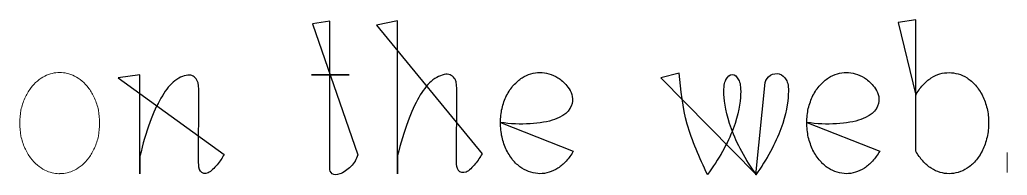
# Model space of a CAD drawing. Header units: centimetres. Extents: x -9.8 to 9.8, y -7 to 7.
# Drawn here: x -3.678 to -1.865, y 6.342 to 6.627 of the extents above; entities that cross this region are included whole.
import ezdxf

# ---------------------------------------------------------------- set-up
doc = ezdxf.new("R2010")
doc.units = ezdxf.units.CM
doc.header["$MEASUREMENT"] = 0
doc.layers.add('Layer 1', color=7, linetype='Continuous')

msp = doc.modelspace()

# ---------------------------------------------------------------- linework, layer by layer
at = {"layer": 'Layer 1', "color": 7}
for points, knots in [([(-3.14033, 6.6197), (-3.14033, 6.6197), (-3.10908, 6.62428), (-3.10908, 6.62428), (-3.10908, 6.62428), (-3.10908, 6.62428), (-3.10908, 6.52617), (-3.10908, 6.52617), (-3.10908, 6.52617), (-3.10908, 6.52617), (-3.07325, 6.52617), (-3.07325, 6.52617), (-3.07325, 6.52617), (-3.07325, 6.52617), (-3.1426, 6.52617), (-3.1426, 6.52617), (-3.1426, 6.52617), (-3.1426, 6.52617), (-3.10908, 6.52617), (-3.10908, 6.52617), (-3.10908, 6.52617), (-3.10908, 6.52617), (-3.10908, 6.35453), (-3.10908, 6.35453), (-3.10908, 6.35453), (-3.10908, 6.35072), (-3.10755, 6.34691), (-3.10432, 6.34461), (-3.10432, 6.34461), (-3.10107, 6.34233), (-3.09633, 6.34175), (-3.09022, 6.34424), (-3.09022, 6.34424), (-3.08392, 6.34652), (-3.0763, 6.35167), (-3.07022, 6.35776), (-3.07022, 6.35776), (-3.06413, 6.36406), (-3.06011, 6.37128), (-3.05726, 6.37909), (-3.05726, 6.37909), (-3.05726, 6.37909), (-3.14033, 6.6197), (-3.14033, 6.6197)], [0, 0, 0, 0, 0.0833333, 0.0833333, 0.0833333, 0.0833333, 0.1666667, 0.1666667, 0.1666667, 0.1666667, 0.25, 0.25, 0.25, 0.25, 0.3333333, 0.3333333, 0.3333333, 0.3333333, 0.4166667, 0.4166667, 0.4166667, 0.4166667, 0.5, 0.5, 0.5, 0.5, 0.5833333, 0.5833333, 0.5833333, 0.5833333, 0.6666667, 0.6666667, 0.6666667, 0.6666667, 0.75, 0.75, 0.75, 0.75, 0.8333333, 0.8333333, 0.8333333, 0.8333333, 1, 1, 1, 1]), ([(-3.14033, 6.6197), (-3.14033, 6.6197), (-3.14033, 6.6197), (-3.14033, 6.6197), (-3.14033, 6.6197), (-3.14033, 6.6197), (-3.14033, 6.6197), (-3.14033, 6.6197)], [0, 0, 0, 0, 0.3333333, 0.3333333, 0.3333333, 0.3333333, 1, 1, 1, 1]), ([(-3.02335, 6.61722), (-3.02335, 6.61722), (-2.98448, 6.62503), (-2.98448, 6.62503), (-2.98448, 6.62503), (-2.98448, 6.62503), (-2.98429, 6.3446), (-2.98429, 6.3446), (-2.98429, 6.3446), (-2.98429, 6.3446), (-2.98448, 6.37812), (-2.98448, 6.37812), (-2.98448, 6.37812), (-2.97895, 6.40021), (-2.97247, 6.42194), (-2.9658, 6.43985), (-2.9658, 6.43985), (-2.95913, 6.45795), (-2.95228, 6.47224), (-2.9454, 6.48462), (-2.9454, 6.48462), (-2.93836, 6.49682), (-2.9313, 6.50653), (-2.92273, 6.51396), (-2.92273, 6.51396), (-2.91416, 6.52121), (-2.90389, 6.52616), (-2.89606, 6.52692), (-2.89606, 6.52692), (-2.88807, 6.52748), (-2.88254, 6.52388), (-2.87891, 6.51777), (-2.87891, 6.51777), (-2.87566, 6.51168), (-2.87566, 6.50311), (-2.87566, 6.4951), (-2.87566, 6.4951), (-2.87566, 6.4951), (-2.87606, 6.36651), (-2.87606, 6.36651), (-2.87606, 6.36651), (-2.87606, 6.36079), (-2.87587, 6.3545), (-2.87262, 6.3505), (-2.87262, 6.3505), (-2.86939, 6.34669), (-2.86426, 6.34516), (-2.85873, 6.34764), (-2.85873, 6.34764), (-2.8532, 6.34992), (-2.84711, 6.3564), (-2.84196, 6.36251), (-2.84196, 6.36251), (-2.83683, 6.3686), (-2.83281, 6.37471), (-2.82939, 6.38119), (-2.82939, 6.38119), (-2.82939, 6.38119), (-3.02335, 6.61722), (-3.02335, 6.61722)], [0, 0, 0, 0, 0.0625, 0.0625, 0.0625, 0.0625, 0.125, 0.125, 0.125, 0.125, 0.1875, 0.1875, 0.1875, 0.1875, 0.25, 0.25, 0.25, 0.25, 0.3125, 0.3125, 0.3125, 0.3125, 0.375, 0.375, 0.375, 0.375, 0.4375, 0.4375, 0.4375, 0.4375, 0.5, 0.5, 0.5, 0.5, 0.5625, 0.5625, 0.5625, 0.5625, 0.625, 0.625, 0.625, 0.625, 0.6875, 0.6875, 0.6875, 0.6875, 0.75, 0.75, 0.75, 0.75, 0.8125, 0.8125, 0.8125, 0.8125, 0.875, 0.875, 0.875, 0.875, 1, 1, 1, 1]), ([(-2.06554, 6.62219), (-2.06554, 6.62219), (-2.03315, 6.62695), (-2.03315, 6.62695), (-2.03315, 6.62695), (-2.03315, 6.62695), (-2.03296, 6.3856), (-2.03296, 6.3856), (-2.03296, 6.3856), (-2.02934, 6.37912), (-2.02476, 6.37303), (-2.02, 6.36787), (-2.02, 6.36787), (-2.01542, 6.36274), (-2.01029, 6.35816), (-2.00476, 6.35453), (-2.00476, 6.35453), (-1.9941, 6.34768), (-1.98285, 6.34461), (-1.97179, 6.34461), (-1.97179, 6.34461), (-1.96629, 6.34461), (-1.96076, 6.34538), (-1.95523, 6.34689), (-1.95523, 6.34689), (-1.94951, 6.34861), (-1.94417, 6.35107), (-1.93867, 6.35451), (-1.93867, 6.35451), (-1.93333, 6.35813), (-1.92838, 6.3625), (-1.92362, 6.36803), (-1.92362, 6.36803), (-1.91865, 6.37337), (-1.91428, 6.38004), (-1.91066, 6.38745), (-1.91066, 6.38745), (-1.90704, 6.3947), (-1.90436, 6.40288), (-1.90209, 6.41145), (-1.90209, 6.41145), (-1.90018, 6.42021), (-1.89923, 6.42915), (-1.89923, 6.43831), (-1.89923, 6.43831), (-1.89923, 6.44707), (-1.90018, 6.45585), (-1.90209, 6.46421), (-1.90209, 6.46421), (-1.90437, 6.47241), (-1.90685, 6.48059), (-1.91066, 6.48763), (-1.91066, 6.48763), (-1.91428, 6.49506), (-1.91865, 6.50155), (-1.92362, 6.50687), (-1.92362, 6.50687), (-1.92838, 6.5124), (-1.93352, 6.51677), (-1.93886, 6.52021), (-1.93886, 6.52021), (-1.94952, 6.52706), (-1.96095, 6.52992), (-1.97183, 6.52992), (-1.97183, 6.52992), (-1.97736, 6.52992), (-1.98289, 6.52934), (-1.9886, 6.52764), (-1.9886, 6.52764), (-1.99394, 6.52611), (-1.99945, 6.52364), (-2.00479, 6.52021), (-2.00479, 6.52021), (-2.01013, 6.51677), (-2.01545, 6.5124), (-2.02003, 6.50687), (-2.02003, 6.50687), (-2.02498, 6.50174), (-2.02956, 6.49525), (-2.03318, 6.4884), (-2.03318, 6.4884), (-2.03318, 6.4884), (-2.06554, 6.62219), (-2.06554, 6.62219)], [0, 0, 0, 0, 0.0454545, 0.0454545, 0.0454545, 0.0454545, 0.0909091, 0.0909091, 0.0909091, 0.0909091, 0.1363636, 0.1363636, 0.1363636, 0.1363636, 0.1818182, 0.1818182, 0.1818182, 0.1818182, 0.2272727, 0.2272727, 0.2272727, 0.2272727, 0.2727273, 0.2727273, 0.2727273, 0.2727273, 0.3181818, 0.3181818, 0.3181818, 0.3181818, 0.3636364, 0.3636364, 0.3636364, 0.3636364, 0.4090909, 0.4090909, 0.4090909, 0.4090909, 0.4545455, 0.4545455, 0.4545455, 0.4545455, 0.5, 0.5, 0.5, 0.5, 0.5454545, 0.5454545, 0.5454545, 0.5454545, 0.5909091, 0.5909091, 0.5909091, 0.5909091, 0.6363636, 0.6363636, 0.6363636, 0.6363636, 0.6818182, 0.6818182, 0.6818182, 0.6818182, 0.7272727, 0.7272727, 0.7272727, 0.7272727, 0.7727273, 0.7727273, 0.7727273, 0.7727273, 0.8181818, 0.8181818, 0.8181818, 0.8181818, 0.8636364, 0.8636364, 0.8636364, 0.8636364, 0.9090909, 0.9090909, 0.9090909, 0.9090909, 1, 1, 1, 1]), ([(-2.06554, 6.62219), (-2.06554, 6.62219), (-2.06554, 6.62219), (-2.06554, 6.62219), (-2.06554, 6.62219), (-2.06554, 6.62219), (-2.06554, 6.62219), (-2.06554, 6.62219)], [0, 0, 0, 0, 0.3333333, 0.3333333, 0.3333333, 0.3333333, 1, 1, 1, 1]), ([(-3.02335, 6.61722), (-3.02335, 6.61722), (-3.02335, 6.61722), (-3.02335, 6.61722), (-3.02335, 6.61722), (-3.02335, 6.61722), (-3.02335, 6.61722), (-3.02335, 6.61722)], [0, 0, 0, 0, 0.3333333, 0.3333333, 0.3333333, 0.3333333, 1, 1, 1, 1]), ([(-2.79552, 6.43854), (-2.75951, 6.43301), (-2.7199, 6.43568), (-2.69609, 6.44407), (-2.69609, 6.44407), (-2.67246, 6.45227), (-2.66447, 6.46598), (-2.66333, 6.47778), (-2.66333, 6.47778), (-2.66219, 6.4894), (-2.66809, 6.49892), (-2.67362, 6.50598), (-2.67362, 6.50598), (-2.67915, 6.51283), (-2.68465, 6.51701), (-2.69, 6.52045), (-2.69, 6.52045), (-2.70103, 6.52712), (-2.71209, 6.53016), (-2.72315, 6.53016), (-2.72315, 6.53016), (-2.73421, 6.53016), (-2.74524, 6.52712), (-2.75591, 6.52045), (-2.75591, 6.52045), (-2.76125, 6.51683), (-2.76639, 6.51246), (-2.77134, 6.50693), (-2.77134, 6.50693), (-2.77629, 6.50159), (-2.78047, 6.4951), (-2.78428, 6.48788), (-2.78428, 6.48788), (-2.7879, 6.48084), (-2.79076, 6.47283), (-2.79267, 6.46425), (-2.79267, 6.46425), (-2.79458, 6.45605), (-2.79553, 6.44729), (-2.79553, 6.43835), (-2.79553, 6.43835), (-2.79553, 6.42941), (-2.79458, 6.42044), (-2.79267, 6.41168), (-2.79267, 6.41168), (-2.79076, 6.40311), (-2.78791, 6.39491), (-2.78428, 6.38747), (-2.78428, 6.38747), (-2.78047, 6.38004), (-2.77629, 6.37355), (-2.77134, 6.36805), (-2.77134, 6.36805), (-2.76658, 6.36252), (-2.76142, 6.35813), (-2.7561, 6.35471), (-2.7561, 6.35471), (-2.75076, 6.35109), (-2.74525, 6.34881), (-2.73972, 6.34709), (-2.73972, 6.34709), (-2.73419, 6.34556), (-2.72848, 6.3446), (-2.72316, 6.3446), (-2.72316, 6.3446), (-2.71192, 6.3446), (-2.70067, 6.34785), (-2.69001, 6.35471), (-2.69001, 6.35471), (-2.68467, 6.35812), (-2.67972, 6.3627), (-2.67477, 6.36786), (-2.67477, 6.36786), (-2.67001, 6.3732), (-2.66562, 6.37929), (-2.66181, 6.38577), (-2.66181, 6.38577), (-2.66181, 6.38577), (-2.79552, 6.43854), (-2.79552, 6.43854)], [0, 0, 0, 0, 0.047619, 0.047619, 0.047619, 0.047619, 0.0952381, 0.0952381, 0.0952381, 0.0952381, 0.1428571, 0.1428571, 0.1428571, 0.1428571, 0.1904762, 0.1904762, 0.1904762, 0.1904762, 0.2380952, 0.2380952, 0.2380952, 0.2380952, 0.2857143, 0.2857143, 0.2857143, 0.2857143, 0.3333333, 0.3333333, 0.3333333, 0.3333333, 0.3809524, 0.3809524, 0.3809524, 0.3809524, 0.4285714, 0.4285714, 0.4285714, 0.4285714, 0.4761905, 0.4761905, 0.4761905, 0.4761905, 0.5238095, 0.5238095, 0.5238095, 0.5238095, 0.5714286, 0.5714286, 0.5714286, 0.5714286, 0.6190476, 0.6190476, 0.6190476, 0.6190476, 0.6666667, 0.6666667, 0.6666667, 0.6666667, 0.7142857, 0.7142857, 0.7142857, 0.7142857, 0.7619048, 0.7619048, 0.7619048, 0.7619048, 0.8095238, 0.8095238, 0.8095238, 0.8095238, 0.8571429, 0.8571429, 0.8571429, 0.8571429, 0.9047619, 0.9047619, 0.9047619, 0.9047619, 1, 1, 1, 1]), ([(-2.5012, 6.52064), (-2.5012, 6.52064), (-2.46749, 6.52884), (-2.46749, 6.52884), (-2.46749, 6.52884), (-2.46445, 6.4978), (-2.46122, 6.46656), (-2.45262, 6.43568), (-2.45262, 6.43568), (-2.44386, 6.40483), (-2.42997, 6.37395), (-2.41547, 6.3431), (-2.41547, 6.3431), (-2.39507, 6.37035), (-2.37832, 6.40065), (-2.36822, 6.42692), (-2.36822, 6.42692), (-2.3583, 6.45319), (-2.35547, 6.4755), (-2.3547, 6.48997), (-2.3547, 6.48997), (-2.35393, 6.50463), (-2.35547, 6.51151), (-2.35832, 6.51683), (-2.35832, 6.51683), (-2.36118, 6.52236), (-2.36557, 6.52675), (-2.36994, 6.52675), (-2.36994, 6.52675), (-2.37412, 6.52675), (-2.37851, 6.52236), (-2.38156, 6.51683), (-2.38156, 6.51683), (-2.38442, 6.51151), (-2.38595, 6.50463), (-2.38518, 6.48997), (-2.38518, 6.48997), (-2.38441, 6.4755), (-2.38137, 6.45319), (-2.37166, 6.42692), (-2.37166, 6.42692), (-2.36195, 6.40044), (-2.34576, 6.37014), (-2.32557, 6.34252), (-2.32557, 6.34252), (-2.32557, 6.34252), (-2.5012, 6.52064), (-2.5012, 6.52064)], [0, 0, 0, 0, 0.0769231, 0.0769231, 0.0769231, 0.0769231, 0.1538462, 0.1538462, 0.1538462, 0.1538462, 0.2307692, 0.2307692, 0.2307692, 0.2307692, 0.3076923, 0.3076923, 0.3076923, 0.3076923, 0.3846154, 0.3846154, 0.3846154, 0.3846154, 0.4615385, 0.4615385, 0.4615385, 0.4615385, 0.5384615, 0.5384615, 0.5384615, 0.5384615, 0.6153846, 0.6153846, 0.6153846, 0.6153846, 0.6923077, 0.6923077, 0.6923077, 0.6923077, 0.7692308, 0.7692308, 0.7692308, 0.7692308, 0.8461538, 0.8461538, 0.8461538, 0.8461538, 1, 1, 1, 1]), ([(-2.32652, 6.34271), (-2.30689, 6.37033), (-2.29032, 6.40063), (-2.28061, 6.4269), (-2.28061, 6.4269), (-2.2709, 6.45317), (-2.26786, 6.47566), (-2.26709, 6.49032), (-2.26709, 6.49032), (-2.26632, 6.50479), (-2.26786, 6.51165), (-2.2709, 6.5168), (-2.2709, 6.5168), (-2.27376, 6.52214), (-2.27833, 6.52595), (-2.28365, 6.52767), (-2.28365, 6.52767), (-2.28899, 6.52899), (-2.29527, 6.52823), (-2.30003, 6.52518), (-2.30003, 6.52518), (-2.30479, 6.52213), (-2.30823, 6.51719), (-2.30937, 6.51166), (-2.30937, 6.51166), (-2.30937, 6.51166), (-2.32652, 6.34271), (-2.32652, 6.34271)], [0, 0, 0, 0, 0.125, 0.125, 0.125, 0.125, 0.25, 0.25, 0.25, 0.25, 0.375, 0.375, 0.375, 0.375, 0.5, 0.5, 0.5, 0.5, 0.625, 0.625, 0.625, 0.625, 0.75, 0.75, 0.75, 0.75, 1, 1, 1, 1]), ([(-2.23299, 6.43854), (-2.19698, 6.43301), (-2.15737, 6.43568), (-2.13374, 6.44407), (-2.13374, 6.44407), (-2.10993, 6.45227), (-2.10194, 6.46598), (-2.10077, 6.47778), (-2.10077, 6.47778), (-2.09963, 6.4894), (-2.10535, 6.49892), (-2.11125, 6.50598), (-2.11125, 6.50598), (-2.11659, 6.51283), (-2.12212, 6.51701), (-2.12744, 6.52045), (-2.12744, 6.52045), (-2.13847, 6.52712), (-2.14972, 6.53016), (-2.16057, 6.53016), (-2.16057, 6.53016), (-2.17144, 6.53016), (-2.18266, 6.52712), (-2.19335, 6.52045), (-2.19335, 6.52045), (-2.19867, 6.51683), (-2.20383, 6.51246), (-2.20878, 6.50693), (-2.20878, 6.50693), (-2.21354, 6.50159), (-2.21793, 6.4951), (-2.22174, 6.48788), (-2.22174, 6.48788), (-2.22536, 6.48084), (-2.22822, 6.47283), (-2.23031, 6.46425), (-2.23031, 6.46425), (-2.23203, 6.45605), (-2.23298, 6.44729), (-2.23298, 6.43835), (-2.23298, 6.43835), (-2.23298, 6.42941), (-2.23203, 6.42044), (-2.23031, 6.41168), (-2.23031, 6.41168), (-2.22822, 6.40311), (-2.22536, 6.39491), (-2.22174, 6.38747), (-2.22174, 6.38747), (-2.21793, 6.38004), (-2.21354, 6.37355), (-2.20878, 6.36805), (-2.20878, 6.36805), (-2.2042, 6.36252), (-2.19886, 6.35813), (-2.19354, 6.35471), (-2.19354, 6.35471), (-2.1882, 6.35109), (-2.18269, 6.34881), (-2.17735, 6.34709), (-2.17735, 6.34709), (-2.17163, 6.34556), (-2.16592, 6.3446), (-2.16058, 6.3446), (-2.16058, 6.3446), (-2.14934, 6.3446), (-2.1383, 6.34785), (-2.12745, 6.35471), (-2.12745, 6.35471), (-2.12211, 6.35812), (-2.11697, 6.3627), (-2.1124, 6.36786), (-2.1124, 6.36786), (-2.10764, 6.3732), (-2.10325, 6.37929), (-2.09925, 6.38577), (-2.09925, 6.38577), (-2.09925, 6.38577), (-2.23299, 6.43854), (-2.23299, 6.43854)], [0, 0, 0, 0, 0.047619, 0.047619, 0.047619, 0.047619, 0.0952381, 0.0952381, 0.0952381, 0.0952381, 0.1428571, 0.1428571, 0.1428571, 0.1428571, 0.1904762, 0.1904762, 0.1904762, 0.1904762, 0.2380952, 0.2380952, 0.2380952, 0.2380952, 0.2857143, 0.2857143, 0.2857143, 0.2857143, 0.3333333, 0.3333333, 0.3333333, 0.3333333, 0.3809524, 0.3809524, 0.3809524, 0.3809524, 0.4285714, 0.4285714, 0.4285714, 0.4285714, 0.4761905, 0.4761905, 0.4761905, 0.4761905, 0.5238095, 0.5238095, 0.5238095, 0.5238095, 0.5714286, 0.5714286, 0.5714286, 0.5714286, 0.6190476, 0.6190476, 0.6190476, 0.6190476, 0.6666667, 0.6666667, 0.6666667, 0.6666667, 0.7142857, 0.7142857, 0.7142857, 0.7142857, 0.7619048, 0.7619048, 0.7619048, 0.7619048, 0.8095238, 0.8095238, 0.8095238, 0.8095238, 0.8571429, 0.8571429, 0.8571429, 0.8571429, 0.9047619, 0.9047619, 0.9047619, 0.9047619, 1, 1, 1, 1]), ([(-3.49733, 6.52064), (-3.49733, 6.52064), (-3.45732, 6.52617), (-3.45732, 6.52617), (-3.45732, 6.52617), (-3.45732, 6.52617), (-3.45732, 6.34461), (-3.45732, 6.34461), (-3.45732, 6.34461), (-3.45732, 6.34461), (-3.45732, 6.37644), (-3.45732, 6.37644), (-3.45732, 6.37644), (-3.45256, 6.39872), (-3.4461, 6.42044), (-3.43941, 6.43835), (-3.43941, 6.43835), (-3.43293, 6.45645), (-3.42589, 6.47092), (-3.41885, 6.48312), (-3.41885, 6.48312), (-3.412, 6.49532), (-3.40496, 6.50503), (-3.39636, 6.51246), (-3.39636, 6.51246), (-3.38779, 6.51971), (-3.37768, 6.52466), (-3.36969, 6.52542), (-3.36969, 6.52542), (-3.36188, 6.52619), (-3.35635, 6.52238), (-3.35273, 6.51627), (-3.35273, 6.51627), (-3.34911, 6.51016), (-3.34948, 6.5018), (-3.34948, 6.4936), (-3.34948, 6.4936), (-3.34948, 6.4936), (-3.34967, 6.36483), (-3.34967, 6.36483), (-3.34967, 6.36483), (-3.34967, 6.3593), (-3.34948, 6.35303), (-3.34644, 6.34903), (-3.34644, 6.34903), (-3.34319, 6.34503), (-3.33805, 6.34369), (-3.33234, 6.34617), (-3.33234, 6.34617), (-3.32684, 6.34845), (-3.32091, 6.35493), (-3.31559, 6.36104), (-3.31559, 6.36104), (-3.31062, 6.36713), (-3.30644, 6.37324), (-3.30302, 6.37951), (-3.30302, 6.37951), (-3.30302, 6.37951), (-3.49733, 6.52064), (-3.49733, 6.52064)], [0, 0, 0, 0, 0.0625, 0.0625, 0.0625, 0.0625, 0.125, 0.125, 0.125, 0.125, 0.1875, 0.1875, 0.1875, 0.1875, 0.25, 0.25, 0.25, 0.25, 0.3125, 0.3125, 0.3125, 0.3125, 0.375, 0.375, 0.375, 0.375, 0.4375, 0.4375, 0.4375, 0.4375, 0.5, 0.5, 0.5, 0.5, 0.5625, 0.5625, 0.5625, 0.5625, 0.625, 0.625, 0.625, 0.625, 0.6875, 0.6875, 0.6875, 0.6875, 0.75, 0.75, 0.75, 0.75, 0.8125, 0.8125, 0.8125, 0.8125, 0.875, 0.875, 0.875, 0.875, 1, 1, 1, 1]), ([(-3.49733, 6.52064), (-3.49733, 6.52064), (-3.49733, 6.52064), (-3.49733, 6.52064), (-3.49733, 6.52064), (-3.49733, 6.52064), (-3.49733, 6.52064), (-3.49733, 6.52064)], [0, 0, 0, 0, 0.3333333, 0.3333333, 0.3333333, 0.3333333, 1, 1, 1, 1]), ([(-2.5012, 6.52064), (-2.5012, 6.52064), (-2.5012, 6.52064), (-2.5012, 6.52064), (-2.5012, 6.52064), (-2.5012, 6.52064), (-2.5012, 6.52064), (-2.5012, 6.52064)], [0, 0, 0, 0, 0.3333333, 0.3333333, 0.3333333, 0.3333333, 1, 1, 1, 1]), ([(-2.79552, 6.43854), (-2.79552, 6.43854), (-2.79552, 6.43854), (-2.79552, 6.43854), (-2.79552, 6.43854), (-2.79552, 6.43854), (-2.79552, 6.43854), (-2.79552, 6.43854)], [0, 0, 0, 0, 0.3333333, 0.3333333, 0.3333333, 0.3333333, 1, 1, 1, 1]), ([(-2.23299, 6.43854), (-2.23299, 6.43854), (-2.23299, 6.43854), (-2.23299, 6.43854), (-2.23299, 6.43854), (-2.23299, 6.43854), (-2.23299, 6.43854), (-2.23299, 6.43854)], [0, 0, 0, 0, 0.3333333, 0.3333333, 0.3333333, 0.3333333, 1, 1, 1, 1]), ([(-2.32652, 6.34271), (-2.32652, 6.34271), (-2.32652, 6.34271), (-2.32652, 6.34271), (-2.32652, 6.34271), (-2.32652, 6.34271), (-2.32652, 6.34271), (-2.32652, 6.34271)], [0, 0, 0, 0, 0.3333333, 0.3333333, 0.3333333, 0.3333333, 1, 1, 1, 1])]:
    msp.add_open_spline(points, degree=3, knots=knots, dxfattribs=at)
at = {"layer": 'Layer 1', "color": 9, "lineweight": 0}
for points, knots in [([(-3.14033, 6.6197), (-3.14033, 6.6197), (-3.10908, 6.62428), (-3.10908, 6.62428), (-3.10908, 6.62428), (-3.10908, 6.62428), (-3.10908, 6.52617), (-3.10908, 6.52617), (-3.10908, 6.52617), (-3.10908, 6.52617), (-3.07325, 6.52617), (-3.07325, 6.52617), (-3.07325, 6.52617), (-3.07325, 6.52617), (-3.1426, 6.52617), (-3.1426, 6.52617), (-3.1426, 6.52617), (-3.1426, 6.52617), (-3.10908, 6.52617), (-3.10908, 6.52617), (-3.10908, 6.52617), (-3.10908, 6.52617), (-3.10908, 6.35453), (-3.10908, 6.35453), (-3.10908, 6.35453), (-3.10908, 6.35072), (-3.10755, 6.34691), (-3.10432, 6.34461), (-3.10432, 6.34461), (-3.10107, 6.34233), (-3.09633, 6.34175), (-3.09022, 6.34424), (-3.09022, 6.34424), (-3.08392, 6.34652), (-3.0763, 6.35167), (-3.07022, 6.35776), (-3.07022, 6.35776), (-3.06413, 6.36406), (-3.06011, 6.37128), (-3.05726, 6.37909)], [0, 0, 0, 0, 0.0909091, 0.0909091, 0.0909091, 0.0909091, 0.1818182, 0.1818182, 0.1818182, 0.1818182, 0.2727273, 0.2727273, 0.2727273, 0.2727273, 0.3636364, 0.3636364, 0.3636364, 0.3636364, 0.4545455, 0.4545455, 0.4545455, 0.4545455, 0.5454545, 0.5454545, 0.5454545, 0.5454545, 0.6363636, 0.6363636, 0.6363636, 0.6363636, 0.7272727, 0.7272727, 0.7272727, 0.7272727, 0.8181818, 0.8181818, 0.8181818, 0.8181818, 1, 1, 1, 1]), ([(-3.14033, 6.6197), (-3.14033, 6.6197), (-3.14033, 6.6197), (-3.14033, 6.6197), (-3.14033, 6.6197), (-3.14033, 6.6197), (-3.14033, 6.6197), (-3.14033, 6.6197)], [0, 0, 0, 0, 0.3333333, 0.3333333, 0.3333333, 0.3333333, 1, 1, 1, 1]), ([(-3.02335, 6.61722), (-3.02335, 6.61722), (-2.98448, 6.62503), (-2.98448, 6.62503), (-2.98448, 6.62503), (-2.98448, 6.62503), (-2.98429, 6.3446), (-2.98429, 6.3446), (-2.98429, 6.3446), (-2.98429, 6.3446), (-2.98448, 6.37812), (-2.98448, 6.37812), (-2.98448, 6.37812), (-2.97895, 6.40021), (-2.97247, 6.42194), (-2.9658, 6.43985), (-2.9658, 6.43985), (-2.95913, 6.45795), (-2.95228, 6.47224), (-2.9454, 6.48462), (-2.9454, 6.48462), (-2.93836, 6.49682), (-2.9313, 6.50653), (-2.92273, 6.51396), (-2.92273, 6.51396), (-2.91416, 6.52121), (-2.90389, 6.52616), (-2.89606, 6.52692), (-2.89606, 6.52692), (-2.88807, 6.52748), (-2.88254, 6.52388), (-2.87891, 6.51777), (-2.87891, 6.51777), (-2.87566, 6.51168), (-2.87566, 6.50311), (-2.87566, 6.4951), (-2.87566, 6.4951), (-2.87566, 6.4951), (-2.87606, 6.36651), (-2.87606, 6.36651), (-2.87606, 6.36651), (-2.87606, 6.36079), (-2.87587, 6.3545), (-2.87262, 6.3505), (-2.87262, 6.3505), (-2.86939, 6.34669), (-2.86426, 6.34516), (-2.85873, 6.34764), (-2.85873, 6.34764), (-2.8532, 6.34992), (-2.84711, 6.3564), (-2.84196, 6.36251), (-2.84196, 6.36251), (-2.83683, 6.3686), (-2.83281, 6.37471), (-2.82939, 6.38119)], [0, 0, 0, 0, 0.0666667, 0.0666667, 0.0666667, 0.0666667, 0.1333333, 0.1333333, 0.1333333, 0.1333333, 0.2, 0.2, 0.2, 0.2, 0.2666667, 0.2666667, 0.2666667, 0.2666667, 0.3333333, 0.3333333, 0.3333333, 0.3333333, 0.4, 0.4, 0.4, 0.4, 0.4666667, 0.4666667, 0.4666667, 0.4666667, 0.5333333, 0.5333333, 0.5333333, 0.5333333, 0.6, 0.6, 0.6, 0.6, 0.6666667, 0.6666667, 0.6666667, 0.6666667, 0.7333333, 0.7333333, 0.7333333, 0.7333333, 0.8, 0.8, 0.8, 0.8, 0.8666667, 0.8666667, 0.8666667, 0.8666667, 1, 1, 1, 1]), ([(-2.06554, 6.62219), (-2.06554, 6.62219), (-2.03315, 6.62695), (-2.03315, 6.62695), (-2.03315, 6.62695), (-2.03315, 6.62695), (-2.03296, 6.3856), (-2.03296, 6.3856), (-2.03296, 6.3856), (-2.02934, 6.37912), (-2.02476, 6.37303), (-2.02, 6.36787), (-2.02, 6.36787), (-2.01542, 6.36274), (-2.01029, 6.35816), (-2.00476, 6.35453), (-2.00476, 6.35453), (-1.9941, 6.34768), (-1.98285, 6.34461), (-1.97179, 6.34461), (-1.97179, 6.34461), (-1.96629, 6.34461), (-1.96076, 6.34538), (-1.95523, 6.34689), (-1.95523, 6.34689), (-1.94951, 6.34861), (-1.94417, 6.35107), (-1.93867, 6.35451), (-1.93867, 6.35451), (-1.93333, 6.35813), (-1.92838, 6.3625), (-1.92362, 6.36803), (-1.92362, 6.36803), (-1.91865, 6.37337), (-1.91428, 6.38004), (-1.91066, 6.38745), (-1.91066, 6.38745), (-1.90704, 6.3947), (-1.90436, 6.40288), (-1.90209, 6.41145), (-1.90209, 6.41145), (-1.90018, 6.42021), (-1.89923, 6.42915), (-1.89923, 6.43831), (-1.89923, 6.43831), (-1.89923, 6.44707), (-1.90018, 6.45585), (-1.90209, 6.46421), (-1.90209, 6.46421), (-1.90437, 6.47241), (-1.90685, 6.48059), (-1.91066, 6.48763), (-1.91066, 6.48763), (-1.91428, 6.49506), (-1.91865, 6.50155), (-1.92362, 6.50687), (-1.92362, 6.50687), (-1.92838, 6.5124), (-1.93352, 6.51677), (-1.93886, 6.52021), (-1.93886, 6.52021), (-1.94952, 6.52706), (-1.96095, 6.52992), (-1.97183, 6.52992), (-1.97183, 6.52992), (-1.97736, 6.52992), (-1.98289, 6.52934), (-1.9886, 6.52764), (-1.9886, 6.52764), (-1.99394, 6.52611), (-1.99945, 6.52364), (-2.00479, 6.52021), (-2.00479, 6.52021), (-2.01013, 6.51677), (-2.01545, 6.5124), (-2.02003, 6.50687), (-2.02003, 6.50687), (-2.02498, 6.50174), (-2.02956, 6.49525), (-2.03318, 6.4884)], [0, 0, 0, 0, 0.047619, 0.047619, 0.047619, 0.047619, 0.0952381, 0.0952381, 0.0952381, 0.0952381, 0.1428571, 0.1428571, 0.1428571, 0.1428571, 0.1904762, 0.1904762, 0.1904762, 0.1904762, 0.2380952, 0.2380952, 0.2380952, 0.2380952, 0.2857143, 0.2857143, 0.2857143, 0.2857143, 0.3333333, 0.3333333, 0.3333333, 0.3333333, 0.3809524, 0.3809524, 0.3809524, 0.3809524, 0.4285714, 0.4285714, 0.4285714, 0.4285714, 0.4761905, 0.4761905, 0.4761905, 0.4761905, 0.5238095, 0.5238095, 0.5238095, 0.5238095, 0.5714286, 0.5714286, 0.5714286, 0.5714286, 0.6190476, 0.6190476, 0.6190476, 0.6190476, 0.6666667, 0.6666667, 0.6666667, 0.6666667, 0.7142857, 0.7142857, 0.7142857, 0.7142857, 0.7619048, 0.7619048, 0.7619048, 0.7619048, 0.8095238, 0.8095238, 0.8095238, 0.8095238, 0.8571429, 0.8571429, 0.8571429, 0.8571429, 0.9047619, 0.9047619, 0.9047619, 0.9047619, 1, 1, 1, 1]), ([(-2.06554, 6.62219), (-2.06554, 6.62219), (-2.06554, 6.62219), (-2.06554, 6.62219), (-2.06554, 6.62219), (-2.06554, 6.62219), (-2.06554, 6.62219), (-2.06554, 6.62219)], [0, 0, 0, 0, 0.3333333, 0.3333333, 0.3333333, 0.3333333, 1, 1, 1, 1]), ([(-3.02335, 6.61722), (-3.02335, 6.61722), (-3.02335, 6.61722), (-3.02335, 6.61722), (-3.02335, 6.61722), (-3.02335, 6.61722), (-3.02335, 6.61722), (-3.02335, 6.61722)], [0, 0, 0, 0, 0.3333333, 0.3333333, 0.3333333, 0.3333333, 1, 1, 1, 1]), ([(-2.79552, 6.43854), (-2.75951, 6.43301), (-2.7199, 6.43568), (-2.69609, 6.44407), (-2.69609, 6.44407), (-2.67246, 6.45227), (-2.66447, 6.46598), (-2.66333, 6.47778), (-2.66333, 6.47778), (-2.66219, 6.4894), (-2.66809, 6.49892), (-2.67362, 6.50598), (-2.67362, 6.50598), (-2.67915, 6.51283), (-2.68465, 6.51701), (-2.69, 6.52045), (-2.69, 6.52045), (-2.70103, 6.52712), (-2.71209, 6.53016), (-2.72315, 6.53016), (-2.72315, 6.53016), (-2.73421, 6.53016), (-2.74524, 6.52712), (-2.75591, 6.52045), (-2.75591, 6.52045), (-2.76125, 6.51683), (-2.76639, 6.51246), (-2.77134, 6.50693), (-2.77134, 6.50693), (-2.77629, 6.50159), (-2.78047, 6.4951), (-2.78428, 6.48788), (-2.78428, 6.48788), (-2.7879, 6.48084), (-2.79076, 6.47283), (-2.79267, 6.46425), (-2.79267, 6.46425), (-2.79458, 6.45605), (-2.79553, 6.44729), (-2.79553, 6.43835), (-2.79553, 6.43835), (-2.79553, 6.42941), (-2.79458, 6.42044), (-2.79267, 6.41168), (-2.79267, 6.41168), (-2.79076, 6.40311), (-2.78791, 6.39491), (-2.78428, 6.38747), (-2.78428, 6.38747), (-2.78047, 6.38004), (-2.77629, 6.37355), (-2.77134, 6.36805), (-2.77134, 6.36805), (-2.76658, 6.36252), (-2.76142, 6.35813), (-2.7561, 6.35471), (-2.7561, 6.35471), (-2.75076, 6.35109), (-2.74525, 6.34881), (-2.73972, 6.34709), (-2.73972, 6.34709), (-2.73419, 6.34556), (-2.72848, 6.3446), (-2.72316, 6.3446), (-2.72316, 6.3446), (-2.71192, 6.3446), (-2.70067, 6.34785), (-2.69001, 6.35471), (-2.69001, 6.35471), (-2.68467, 6.35812), (-2.67972, 6.3627), (-2.67477, 6.36786), (-2.67477, 6.36786), (-2.67001, 6.3732), (-2.66562, 6.37929), (-2.66181, 6.38577)], [0, 0, 0, 0, 0.05, 0.05, 0.05, 0.05, 0.1, 0.1, 0.1, 0.1, 0.15, 0.15, 0.15, 0.15, 0.2, 0.2, 0.2, 0.2, 0.25, 0.25, 0.25, 0.25, 0.3, 0.3, 0.3, 0.3, 0.35, 0.35, 0.35, 0.35, 0.4, 0.4, 0.4, 0.4, 0.45, 0.45, 0.45, 0.45, 0.5, 0.5, 0.5, 0.5, 0.55, 0.55, 0.55, 0.55, 0.6, 0.6, 0.6, 0.6, 0.65, 0.65, 0.65, 0.65, 0.7, 0.7, 0.7, 0.7, 0.75, 0.75, 0.75, 0.75, 0.8, 0.8, 0.8, 0.8, 0.85, 0.85, 0.85, 0.85, 0.9, 0.9, 0.9, 0.9, 1, 1, 1, 1]), ([(-2.5012, 6.52064), (-2.5012, 6.52064), (-2.46749, 6.52884), (-2.46749, 6.52884), (-2.46749, 6.52884), (-2.46445, 6.4978), (-2.46122, 6.46656), (-2.45262, 6.43568), (-2.45262, 6.43568), (-2.44386, 6.40483), (-2.42997, 6.37395), (-2.41547, 6.3431), (-2.41547, 6.3431), (-2.39507, 6.37035), (-2.37832, 6.40065), (-2.36822, 6.42692), (-2.36822, 6.42692), (-2.3583, 6.45319), (-2.35547, 6.4755), (-2.3547, 6.48997), (-2.3547, 6.48997), (-2.35393, 6.50463), (-2.35547, 6.51151), (-2.35832, 6.51683), (-2.35832, 6.51683), (-2.36118, 6.52236), (-2.36557, 6.52675), (-2.36994, 6.52675), (-2.36994, 6.52675), (-2.37412, 6.52675), (-2.37851, 6.52236), (-2.38156, 6.51683), (-2.38156, 6.51683), (-2.38442, 6.51151), (-2.38595, 6.50463), (-2.38518, 6.48997), (-2.38518, 6.48997), (-2.38441, 6.4755), (-2.38137, 6.45319), (-2.37166, 6.42692), (-2.37166, 6.42692), (-2.36195, 6.40044), (-2.34576, 6.37014), (-2.32557, 6.34252)], [0, 0, 0, 0, 0.0833333, 0.0833333, 0.0833333, 0.0833333, 0.1666667, 0.1666667, 0.1666667, 0.1666667, 0.25, 0.25, 0.25, 0.25, 0.3333333, 0.3333333, 0.3333333, 0.3333333, 0.4166667, 0.4166667, 0.4166667, 0.4166667, 0.5, 0.5, 0.5, 0.5, 0.5833333, 0.5833333, 0.5833333, 0.5833333, 0.6666667, 0.6666667, 0.6666667, 0.6666667, 0.75, 0.75, 0.75, 0.75, 0.8333333, 0.8333333, 0.8333333, 0.8333333, 1, 1, 1, 1]), ([(-2.32652, 6.34271), (-2.30689, 6.37033), (-2.29032, 6.40063), (-2.28061, 6.4269), (-2.28061, 6.4269), (-2.2709, 6.45317), (-2.26786, 6.47566), (-2.26709, 6.49032), (-2.26709, 6.49032), (-2.26632, 6.50479), (-2.26786, 6.51165), (-2.2709, 6.5168), (-2.2709, 6.5168), (-2.27376, 6.52214), (-2.27833, 6.52595), (-2.28365, 6.52767), (-2.28365, 6.52767), (-2.28899, 6.52899), (-2.29527, 6.52823), (-2.30003, 6.52518), (-2.30003, 6.52518), (-2.30479, 6.52213), (-2.30823, 6.51719), (-2.30937, 6.51166)], [0, 0, 0, 0, 0.1428571, 0.1428571, 0.1428571, 0.1428571, 0.2857143, 0.2857143, 0.2857143, 0.2857143, 0.4285714, 0.4285714, 0.4285714, 0.4285714, 0.5714286, 0.5714286, 0.5714286, 0.5714286, 0.7142857, 0.7142857, 0.7142857, 0.7142857, 1, 1, 1, 1]), ([(-2.23299, 6.43854), (-2.19698, 6.43301), (-2.15737, 6.43568), (-2.13374, 6.44407), (-2.13374, 6.44407), (-2.10993, 6.45227), (-2.10194, 6.46598), (-2.10077, 6.47778), (-2.10077, 6.47778), (-2.09963, 6.4894), (-2.10535, 6.49892), (-2.11125, 6.50598), (-2.11125, 6.50598), (-2.11659, 6.51283), (-2.12212, 6.51701), (-2.12744, 6.52045), (-2.12744, 6.52045), (-2.13847, 6.52712), (-2.14972, 6.53016), (-2.16057, 6.53016), (-2.16057, 6.53016), (-2.17144, 6.53016), (-2.18266, 6.52712), (-2.19335, 6.52045), (-2.19335, 6.52045), (-2.19867, 6.51683), (-2.20383, 6.51246), (-2.20878, 6.50693), (-2.20878, 6.50693), (-2.21354, 6.50159), (-2.21793, 6.4951), (-2.22174, 6.48788), (-2.22174, 6.48788), (-2.22536, 6.48084), (-2.22822, 6.47283), (-2.23031, 6.46425), (-2.23031, 6.46425), (-2.23203, 6.45605), (-2.23298, 6.44729), (-2.23298, 6.43835), (-2.23298, 6.43835), (-2.23298, 6.42941), (-2.23203, 6.42044), (-2.23031, 6.41168), (-2.23031, 6.41168), (-2.22822, 6.40311), (-2.22536, 6.39491), (-2.22174, 6.38747), (-2.22174, 6.38747), (-2.21793, 6.38004), (-2.21354, 6.37355), (-2.20878, 6.36805), (-2.20878, 6.36805), (-2.2042, 6.36252), (-2.19886, 6.35813), (-2.19354, 6.35471), (-2.19354, 6.35471), (-2.1882, 6.35109), (-2.18269, 6.34881), (-2.17735, 6.34709), (-2.17735, 6.34709), (-2.17163, 6.34556), (-2.16592, 6.3446), (-2.16058, 6.3446), (-2.16058, 6.3446), (-2.14934, 6.3446), (-2.1383, 6.34785), (-2.12745, 6.35471), (-2.12745, 6.35471), (-2.12211, 6.35812), (-2.11697, 6.3627), (-2.1124, 6.36786), (-2.1124, 6.36786), (-2.10764, 6.3732), (-2.10325, 6.37929), (-2.09925, 6.38577)], [0, 0, 0, 0, 0.05, 0.05, 0.05, 0.05, 0.1, 0.1, 0.1, 0.1, 0.15, 0.15, 0.15, 0.15, 0.2, 0.2, 0.2, 0.2, 0.25, 0.25, 0.25, 0.25, 0.3, 0.3, 0.3, 0.3, 0.35, 0.35, 0.35, 0.35, 0.4, 0.4, 0.4, 0.4, 0.45, 0.45, 0.45, 0.45, 0.5, 0.5, 0.5, 0.5, 0.55, 0.55, 0.55, 0.55, 0.6, 0.6, 0.6, 0.6, 0.65, 0.65, 0.65, 0.65, 0.7, 0.7, 0.7, 0.7, 0.75, 0.75, 0.75, 0.75, 0.8, 0.8, 0.8, 0.8, 0.85, 0.85, 0.85, 0.85, 0.9, 0.9, 0.9, 0.9, 1, 1, 1, 1]), ([(-3.49733, 6.52064), (-3.49733, 6.52064), (-3.45732, 6.52617), (-3.45732, 6.52617), (-3.45732, 6.52617), (-3.45732, 6.52617), (-3.45732, 6.34461), (-3.45732, 6.34461), (-3.45732, 6.34461), (-3.45732, 6.34461), (-3.45732, 6.37644), (-3.45732, 6.37644), (-3.45732, 6.37644), (-3.45256, 6.39872), (-3.4461, 6.42044), (-3.43941, 6.43835), (-3.43941, 6.43835), (-3.43293, 6.45645), (-3.42589, 6.47092), (-3.41885, 6.48312), (-3.41885, 6.48312), (-3.412, 6.49532), (-3.40496, 6.50503), (-3.39636, 6.51246), (-3.39636, 6.51246), (-3.38779, 6.51971), (-3.37768, 6.52466), (-3.36969, 6.52542), (-3.36969, 6.52542), (-3.36188, 6.52619), (-3.35635, 6.52238), (-3.35273, 6.51627), (-3.35273, 6.51627), (-3.34911, 6.51016), (-3.34948, 6.5018), (-3.34948, 6.4936), (-3.34948, 6.4936), (-3.34948, 6.4936), (-3.34967, 6.36483), (-3.34967, 6.36483), (-3.34967, 6.36483), (-3.34967, 6.3593), (-3.34948, 6.35303), (-3.34644, 6.34903), (-3.34644, 6.34903), (-3.34319, 6.34503), (-3.33805, 6.34369), (-3.33234, 6.34617), (-3.33234, 6.34617), (-3.32684, 6.34845), (-3.32091, 6.35493), (-3.31559, 6.36104), (-3.31559, 6.36104), (-3.31062, 6.36713), (-3.30644, 6.37324), (-3.30302, 6.37951)], [0, 0, 0, 0, 0.0666667, 0.0666667, 0.0666667, 0.0666667, 0.1333333, 0.1333333, 0.1333333, 0.1333333, 0.2, 0.2, 0.2, 0.2, 0.2666667, 0.2666667, 0.2666667, 0.2666667, 0.3333333, 0.3333333, 0.3333333, 0.3333333, 0.4, 0.4, 0.4, 0.4, 0.4666667, 0.4666667, 0.4666667, 0.4666667, 0.5333333, 0.5333333, 0.5333333, 0.5333333, 0.6, 0.6, 0.6, 0.6, 0.6666667, 0.6666667, 0.6666667, 0.6666667, 0.7333333, 0.7333333, 0.7333333, 0.7333333, 0.8, 0.8, 0.8, 0.8, 0.8666667, 0.8666667, 0.8666667, 0.8666667, 1, 1, 1, 1]), ([(-3.49733, 6.52064), (-3.49733, 6.52064), (-3.49733, 6.52064), (-3.49733, 6.52064), (-3.49733, 6.52064), (-3.49733, 6.52064), (-3.49733, 6.52064), (-3.49733, 6.52064)], [0, 0, 0, 0, 0.3333333, 0.3333333, 0.3333333, 0.3333333, 1, 1, 1, 1]), ([(-2.5012, 6.52064), (-2.5012, 6.52064), (-2.5012, 6.52064), (-2.5012, 6.52064), (-2.5012, 6.52064), (-2.5012, 6.52064), (-2.5012, 6.52064), (-2.5012, 6.52064)], [0, 0, 0, 0, 0.3333333, 0.3333333, 0.3333333, 0.3333333, 1, 1, 1, 1]), ([(-2.79552, 6.43854), (-2.79552, 6.43854), (-2.79552, 6.43854), (-2.79552, 6.43854), (-2.79552, 6.43854), (-2.79552, 6.43854), (-2.79552, 6.43854), (-2.79552, 6.43854)], [0, 0, 0, 0, 0.3333333, 0.3333333, 0.3333333, 0.3333333, 1, 1, 1, 1]), ([(-2.23299, 6.43854), (-2.23299, 6.43854), (-2.23299, 6.43854), (-2.23299, 6.43854), (-2.23299, 6.43854), (-2.23299, 6.43854), (-2.23299, 6.43854), (-2.23299, 6.43854)], [0, 0, 0, 0, 0.3333333, 0.3333333, 0.3333333, 0.3333333, 1, 1, 1, 1]), ([(-2.32652, 6.34271), (-2.32652, 6.34271), (-2.32652, 6.34271), (-2.32652, 6.34271), (-2.32652, 6.34271), (-2.32652, 6.34271), (-2.32652, 6.34271), (-2.32652, 6.34271)], [0, 0, 0, 0, 0.3333333, 0.3333333, 0.3333333, 0.3333333, 1, 1, 1, 1])]:
    msp.add_open_spline(points, degree=3, knots=knots, dxfattribs=at)
at = {"layer": 'Layer 1', "color": 7, "lineweight": 0}
for points, knots in [([(-3.60515, 6.34462), (-3.60515, 6.34462), (-3.60647, 6.34462), (-3.60647, 6.34462), (-3.60647, 6.34462), (-3.61047, 6.34462), (-3.61428, 6.3452), (-3.61867, 6.34615), (-3.61867, 6.34615), (-3.62306, 6.34729), (-3.62743, 6.34882), (-3.63219, 6.3511), (-3.63219, 6.3511), (-3.63658, 6.35319), (-3.64134, 6.35644), (-3.64571, 6.36025), (-3.64571, 6.36025), (-3.6501, 6.36387), (-3.65428, 6.36845), (-3.65828, 6.37377), (-3.65828, 6.37377), (-3.66228, 6.37909), (-3.6659, 6.3852), (-3.66894, 6.39168), (-3.66894, 6.39168), (-3.6718, 6.39872), (-3.67428, 6.40597), (-3.67579, 6.41359), (-3.67579, 6.41359), (-3.67732, 6.4214), (-3.67807, 6.42941), (-3.67807, 6.4374), (-3.67807, 6.4374), (-3.67807, 6.44539), (-3.6773, 6.4532), (-3.67579, 6.46103), (-3.67579, 6.46103), (-3.67426, 6.46865), (-3.67179, 6.47608), (-3.66894, 6.48294), (-3.66894, 6.48294), (-3.6659, 6.48961), (-3.66227, 6.49551), (-3.65828, 6.50104), (-3.65828, 6.50104), (-3.65428, 6.50636), (-3.65008, 6.51075), (-3.64571, 6.51456), (-3.64571, 6.51456), (-3.63677, 6.52218), (-3.62743, 6.52636), (-3.61846, 6.52866), (-3.61846, 6.52866), (-3.60933, 6.53075), (-3.60018, 6.53075), (-3.59102, 6.52866), (-3.59102, 6.52866), (-3.58663, 6.52752), (-3.58187, 6.52599), (-3.5775, 6.52371), (-3.5775, 6.52371), (-3.57274, 6.52143), (-3.56835, 6.51837), (-3.56377, 6.51458), (-3.56377, 6.51458), (-3.55938, 6.51077), (-3.55501, 6.50638), (-3.55102, 6.50106), (-3.55102, 6.50106), (-3.54721, 6.49553), (-3.54359, 6.48963), (-3.54073, 6.48296), (-3.54073, 6.48296), (-3.53769, 6.47611), (-3.53523, 6.46867), (-3.53369, 6.46105), (-3.53369, 6.46105), (-3.53216, 6.45324), (-3.53141, 6.44541), (-3.53141, 6.43742), (-3.53141, 6.43742), (-3.53141, 6.42943), (-3.53218, 6.42141), (-3.53369, 6.41361), (-3.53369, 6.41361), (-3.53522, 6.40599), (-3.53769, 6.39874), (-3.54073, 6.3917), (-3.54073, 6.3917), (-3.54359, 6.38522), (-3.54721, 6.37913), (-3.55102, 6.37379), (-3.55102, 6.37379), (-3.55502, 6.36845), (-3.55941, 6.36387), (-3.56377, 6.36027), (-3.56377, 6.36027), (-3.56835, 6.35646), (-3.57271, 6.35323), (-3.5775, 6.35112), (-3.5775, 6.35112), (-3.58189, 6.34884), (-3.58665, 6.34731), (-3.59084, 6.34617), (-3.59084, 6.34617), (-3.59523, 6.34522), (-3.59923, 6.34464), (-3.60304, 6.34464), (-3.60304, 6.34464), (-3.60304, 6.34464), (-3.60515, 6.34464), (-3.60515, 6.34464), (-3.60515, 6.34464), (-3.60515, 6.34464), (-3.60515, 6.34462), (-3.60515, 6.34462)], [0, 0, 0, 0, 0.0333333, 0.0333333, 0.0333333, 0.0333333, 0.0666667, 0.0666667, 0.0666667, 0.0666667, 0.1, 0.1, 0.1, 0.1, 0.1333333, 0.1333333, 0.1333333, 0.1333333, 0.1666667, 0.1666667, 0.1666667, 0.1666667, 0.2, 0.2, 0.2, 0.2, 0.2333333, 0.2333333, 0.2333333, 0.2333333, 0.2666667, 0.2666667, 0.2666667, 0.2666667, 0.3, 0.3, 0.3, 0.3, 0.3333333, 0.3333333, 0.3333333, 0.3333333, 0.3666667, 0.3666667, 0.3666667, 0.3666667, 0.4, 0.4, 0.4, 0.4, 0.4333333, 0.4333333, 0.4333333, 0.4333333, 0.4666667, 0.4666667, 0.4666667, 0.4666667, 0.5, 0.5, 0.5, 0.5, 0.5333333, 0.5333333, 0.5333333, 0.5333333, 0.5666667, 0.5666667, 0.5666667, 0.5666667, 0.6, 0.6, 0.6, 0.6, 0.6333333, 0.6333333, 0.6333333, 0.6333333, 0.6666667, 0.6666667, 0.6666667, 0.6666667, 0.7, 0.7, 0.7, 0.7, 0.7333333, 0.7333333, 0.7333333, 0.7333333, 0.7666667, 0.7666667, 0.7666667, 0.7666667, 0.8, 0.8, 0.8, 0.8, 0.8333333, 0.8333333, 0.8333333, 0.8333333, 0.8666667, 0.8666667, 0.8666667, 0.8666667, 0.9, 0.9, 0.9, 0.9, 0.9333333, 0.9333333, 0.9333333, 0.9333333, 1, 1, 1, 1]), ([(-1.86511, 6.38367), (-1.86511, 6.38367), (-1.86511, 6.34689), (-1.86511, 6.34689), (-1.86511, 6.34689), (-1.86511, 6.34689), (-1.86511, 6.38367), (-1.86511, 6.38367)], [0, 0, 0, 0, 0.3333333, 0.3333333, 0.3333333, 0.3333333, 1, 1, 1, 1])]:
    msp.add_open_spline(points, degree=3, knots=knots, dxfattribs=at)

doc.saveas('drawing.dxf')
